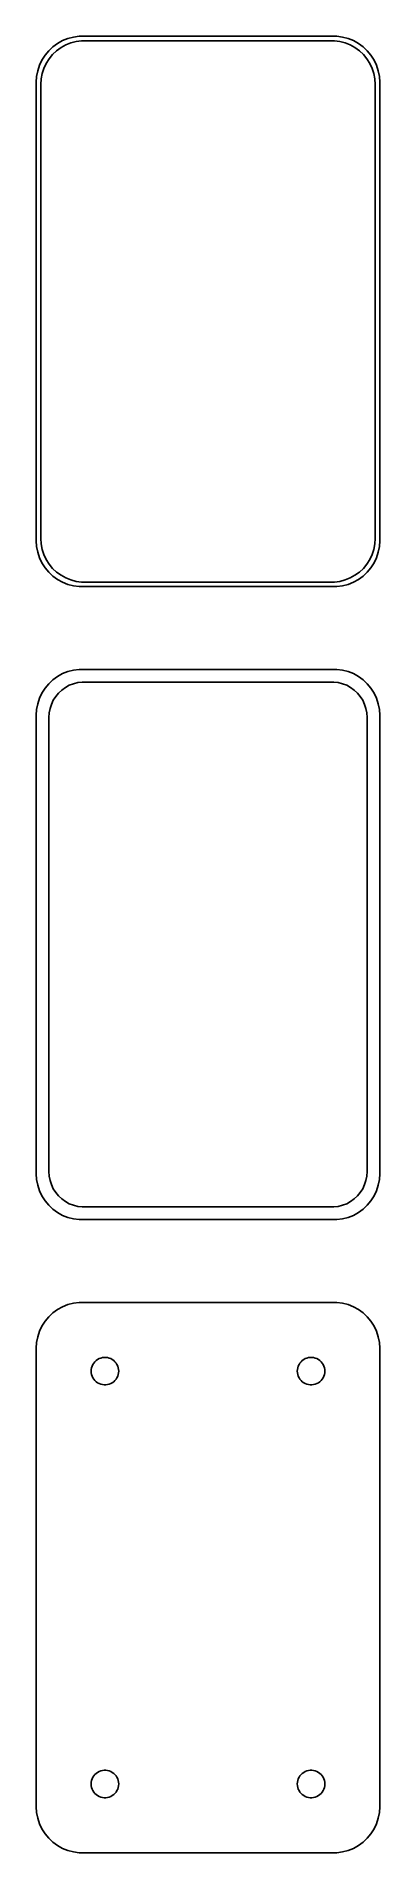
# Model space of a CAD drawing. Header units: metres. Extents: x -19 to 19, y 108 to 306.
import ezdxf

# ---------------------------------------------------------------- set-up
doc = ezdxf.new("R2010")
doc.units = ezdxf.units.M

msp = doc.modelspace()

# ---------------------------------------------------------------- linework, layer by layer
for p, q in [((-16.4291, 305.222), (-16.9371, 304.853)), ((-15.8789, 305.524), (-16.4291, 305.222)), ((-16.0452, 304.761), (-15.5224, 305.048)), ((-15.2951, 305.755), (-15.8789, 305.524)), ((-15.5224, 305.048), (-14.9678, 305.268)), ((-14.6869, 305.911), (-15.2951, 305.755)), ((-14.9678, 305.268), (-14.3901, 305.416)), ((-14.0639, 305.99), (-14.6869, 305.911)), ((-14.3901, 305.416), (-13.7982, 305.491)), ((14.0639, 305.99), (-14.0639, 305.99)), ((-13.7982, 305.491), (13.7982, 305.491)), ((13.7982, 305.491), (14.3901, 305.416)), ((14.6869, 305.911), (14.0639, 305.99)), ((14.3901, 305.416), (14.9678, 305.268)), ((15.2951, 305.755), (14.6869, 305.911)), ((14.9678, 305.268), (15.5224, 305.048)), ((15.8789, 305.524), (15.2951, 305.755)), ((15.5224, 305.048), (16.0452, 304.761)), ((16.4291, 305.222), (15.8789, 305.524)), ((16.9371, 304.853), (16.4291, 305.222)), ((-18.1315, 303.409), (-18.3989, 302.841)), ((-17.7951, 303.939), (-18.1315, 303.409)), ((-17.9164, 302.499), (-17.6624, 303.038)), ((-17.3948, 304.423), (-17.7951, 303.939)), ((-17.6624, 303.038), (-17.3428, 303.542)), ((-16.9371, 304.853), (-17.3948, 304.423)), ((-17.3428, 303.542), (-16.9626, 304.002)), ((-16.9626, 304.002), (-16.5278, 304.41)), ((-16.5278, 304.41), (-16.0452, 304.761)), ((16.0452, 304.761), (16.5278, 304.41)), ((16.5278, 304.41), (16.9626, 304.002)), ((17.3948, 304.423), (16.9371, 304.853)), ((16.9626, 304.002), (17.3428, 303.542)), ((17.3428, 303.542), (17.6624, 303.038)), ((17.7951, 303.939), (17.3948, 304.423)), ((17.6624, 303.038), (17.9164, 302.499)), ((18.1315, 303.409), (17.7951, 303.939)), ((18.3989, 302.841), (18.1315, 303.409)), ((-18.7106, 301.627), (-18.75, 301)), ((-18.75, 301), (-18.75, 251)), ((-18.5929, 302.243), (-18.7106, 301.627)), ((-18.3989, 302.841), (-18.5929, 302.243)), ((-18.25, 300.75), (-18.2125, 301.345)), ((-18.2125, 301.345), (-18.1008, 301.931)), ((-18.1008, 301.931), (-17.9164, 302.499)), ((17.9164, 302.499), (18.1008, 301.931)), ((18.1008, 301.931), (18.2125, 301.345)), ((18.2125, 301.345), (18.25, 300.75)), ((18.5929, 302.243), (18.3989, 302.841)), ((18.7106, 301.627), (18.5929, 302.243)), ((18.75, 301), (18.7106, 301.627)), ((18.75, 251), (18.75, 301)), ((-18.25, 251.25), (-18.25, 300.75)), ((18.25, 300.75), (18.25, 251.25)), ((-18.75, 251), (-18.7106, 250.373)), ((-18.7106, 250.373), (-18.5929, 249.757)), ((-18.5929, 249.757), (-18.3989, 249.159)), ((-18.2125, 250.655), (-18.25, 251.25)), ((-18.1008, 250.069), (-18.2125, 250.655)), ((-17.9164, 249.501), (-18.1008, 250.069)), ((-17.6624, 248.962), (-17.9164, 249.501)), ((17.9164, 249.501), (17.6624, 248.962)), ((18.1008, 250.069), (17.9164, 249.501)), ((18.2125, 250.655), (18.1008, 250.069)), ((18.25, 251.25), (18.2125, 250.655)), ((18.3989, 249.159), (18.5929, 249.757)), ((18.5929, 249.757), (18.7106, 250.373)), ((18.7106, 250.373), (18.75, 251)), ((-18.3989, 249.159), (-18.1315, 248.591)), ((-18.1315, 248.591), (-17.7951, 248.061)), ((-17.7951, 248.061), (-17.3948, 247.577)), ((-17.3428, 248.458), (-17.6624, 248.962)), ((-17.3948, 247.577), (-16.9371, 247.147)), ((-16.9626, 247.998), (-17.3428, 248.458)), ((-16.5278, 247.59), (-16.9626, 247.998)), ((-16.0452, 247.239), (-16.5278, 247.59)), ((16.5278, 247.59), (16.0452, 247.239)), ((16.9626, 247.998), (16.5278, 247.59)), ((16.9371, 247.147), (17.3948, 247.577)), ((17.3428, 248.458), (16.9626, 247.998)), ((17.6624, 248.962), (17.3428, 248.458)), ((17.3948, 247.577), (17.7951, 248.061)), ((17.7951, 248.061), (18.1315, 248.591)), ((18.1315, 248.591), (18.3989, 249.159)), ((-16.9371, 247.147), (-16.4291, 246.778)), ((-16.4291, 246.778), (-15.8789, 246.476)), ((-15.5224, 246.952), (-16.0452, 247.239)), ((-15.8789, 246.476), (-15.2951, 246.245)), ((-14.9678, 246.732), (-15.5224, 246.952)), ((-15.2951, 246.245), (-14.6869, 246.089)), ((-14.3901, 246.584), (-14.9678, 246.732)), ((-14.6869, 246.089), (-14.0639, 246.01)), ((-13.7982, 246.509), (-14.3901, 246.584)), ((-14.0639, 246.01), (14.0639, 246.01)), ((13.7982, 246.509), (-13.7982, 246.509)), ((14.3901, 246.584), (13.7982, 246.509)), ((14.0639, 246.01), (14.6869, 246.089)), ((14.9678, 246.732), (14.3901, 246.584)), ((14.6869, 246.089), (15.2951, 246.245)), ((15.5224, 246.952), (14.9678, 246.732)), ((15.2951, 246.245), (15.8789, 246.476)), ((16.0452, 247.239), (15.5224, 246.952)), ((15.8789, 246.476), (16.4291, 246.778)), ((16.4291, 246.778), (16.9371, 247.147)), ((-16.9371, 235.853), (-17.3948, 235.423)), ((-16.4291, 236.222), (-16.9371, 235.853)), ((-15.8789, 236.524), (-16.4291, 236.222)), ((-15.2951, 236.755), (-15.8789, 236.524)), ((-14.6869, 236.911), (-15.2951, 236.755)), ((-14.0639, 236.99), (-14.6869, 236.911)), ((-14.2251, 235.551), (-13.743, 235.612)), ((14.0639, 236.99), (-14.0639, 236.99)), ((-13.743, 235.612), (13.743, 235.612)), ((13.743, 235.612), (14.2251, 235.551)), ((14.6869, 236.911), (14.0639, 236.99)), ((15.2951, 236.755), (14.6869, 236.911)), ((15.8789, 236.524), (15.2951, 236.755)), ((16.4291, 236.222), (15.8789, 236.524)), ((16.9371, 235.853), (16.4291, 236.222)), ((17.3948, 235.423), (16.9371, 235.853)), ((-18.3989, 233.841), (-18.5929, 233.243)), ((-18.1315, 234.409), (-18.3989, 233.841)), ((-17.7951, 234.939), (-18.1315, 234.409)), ((-17.3948, 235.423), (-17.7951, 234.939)), ((-16.8908, 233.614), (-16.6305, 234.024)), ((-16.6305, 234.024), (-16.3207, 234.399)), ((-16.3207, 234.399), (-15.9665, 234.731)), ((-15.9665, 234.731), (-15.5734, 235.017)), ((-15.5734, 235.017), (-15.1475, 235.251)), ((-15.1475, 235.251), (-14.6957, 235.43)), ((-14.6957, 235.43), (-14.2251, 235.551)), ((14.2251, 235.551), (14.6957, 235.43)), ((14.6957, 235.43), (15.1475, 235.251)), ((15.1475, 235.251), (15.5734, 235.017)), ((15.5734, 235.017), (15.9665, 234.731)), ((15.9665, 234.731), (16.3207, 234.399)), ((16.3207, 234.399), (16.6305, 234.024)), ((16.6305, 234.024), (16.8908, 233.614)), ((17.7951, 234.939), (17.3948, 235.423)), ((18.1315, 234.409), (17.7951, 234.939)), ((18.3989, 233.841), (18.1315, 234.409)), ((18.5929, 233.243), (18.3989, 233.841)), ((-18.7106, 232.627), (-18.75, 232)), ((-18.75, 232), (-18.75, 182)), ((-18.5929, 233.243), (-18.7106, 232.627)), ((-17.3695, 231.75), (-17.339, 232.235)), ((-17.3695, 182.25), (-17.3695, 231.75)), ((-17.339, 232.235), (-17.2479, 232.712)), ((-17.2479, 232.712), (-17.0977, 233.174)), ((-17.0977, 233.174), (-16.8908, 233.614)), ((16.8908, 233.614), (17.0977, 233.174)), ((17.0977, 233.174), (17.2479, 232.712)), ((17.2479, 232.712), (17.339, 232.235)), ((17.339, 232.235), (17.3695, 231.75)), ((17.3695, 231.75), (17.3695, 182.25)), ((18.7106, 232.627), (18.5929, 233.243)), ((18.75, 232), (18.7106, 232.627)), ((18.75, 182), (18.75, 232)), ((-17.339, 181.765), (-17.3695, 182.25)), ((17.3695, 182.25), (17.339, 181.765)), ((-18.75, 182), (-18.7106, 181.373)), ((-18.7106, 181.373), (-18.5929, 180.757)), ((-18.5929, 180.757), (-18.3989, 180.159)), ((-17.2479, 181.288), (-17.339, 181.765)), ((-17.0977, 180.826), (-17.2479, 181.288)), ((-16.8908, 180.386), (-17.0977, 180.826)), ((-16.6305, 179.976), (-16.8908, 180.386)), ((16.8908, 180.386), (16.6305, 179.976)), ((17.0977, 180.826), (16.8908, 180.386)), ((17.2479, 181.288), (17.0977, 180.826)), ((17.339, 181.765), (17.2479, 181.288)), ((18.3989, 180.159), (18.5929, 180.757)), ((18.5929, 180.757), (18.7106, 181.373)), ((18.7106, 181.373), (18.75, 182)), ((-18.3989, 180.159), (-18.1315, 179.591)), ((-18.1315, 179.591), (-17.7951, 179.061)), ((-17.7951, 179.061), (-17.3948, 178.577)), ((-17.3948, 178.577), (-16.9371, 178.147)), ((-16.3207, 179.601), (-16.6305, 179.976)), ((-15.9665, 179.269), (-16.3207, 179.601)), ((-15.5734, 178.983), (-15.9665, 179.269)), ((-15.1475, 178.749), (-15.5734, 178.983)), ((-14.6957, 178.57), (-15.1475, 178.749)), ((-14.2251, 178.449), (-14.6957, 178.57)), ((-13.743, 178.388), (-14.2251, 178.449)), ((13.743, 178.388), (-13.743, 178.388)), ((14.2251, 178.449), (13.743, 178.388)), ((14.6957, 178.57), (14.2251, 178.449)), ((15.1475, 178.749), (14.6957, 178.57)), ((15.5734, 178.983), (15.1475, 178.749)), ((15.9665, 179.269), (15.5734, 178.983)), ((16.3207, 179.601), (15.9665, 179.269)), ((16.6305, 179.976), (16.3207, 179.601)), ((16.9371, 178.147), (17.3948, 178.577)), ((17.3948, 178.577), (17.7951, 179.061)), ((17.7951, 179.061), (18.1315, 179.591)), ((18.1315, 179.591), (18.3989, 180.159)), ((-16.9371, 178.147), (-16.4291, 177.778)), ((-16.4291, 177.778), (-15.8789, 177.476)), ((-15.8789, 177.476), (-15.2951, 177.245)), ((-15.2951, 177.245), (-14.6869, 177.089)), ((-14.6869, 177.089), (-14.0639, 177.01)), ((-14.0639, 177.01), (14.0639, 177.01)), ((14.0639, 177.01), (14.6869, 177.089)), ((14.6869, 177.089), (15.2951, 177.245)), ((15.2951, 177.245), (15.8789, 177.476)), ((15.8789, 177.476), (16.4291, 177.778)), ((16.4291, 177.778), (16.9371, 178.147)), ((-17.3948, 166.423), (-17.7951, 165.939)), ((-16.9371, 166.853), (-17.3948, 166.423)), ((-16.4291, 167.222), (-16.9371, 166.853)), ((-15.8789, 167.524), (-16.4291, 167.222)), ((-15.2951, 167.755), (-15.8789, 167.524)), ((-14.6869, 167.911), (-15.2951, 167.755)), ((-14.0639, 167.99), (-14.6869, 167.911)), ((14.0639, 167.99), (-14.0639, 167.99)), ((14.6869, 167.911), (14.0639, 167.99)), ((15.2951, 167.755), (14.6869, 167.911)), ((15.8789, 167.524), (15.2951, 167.755)), ((16.4291, 167.222), (15.8789, 167.524)), ((16.9371, 166.853), (16.4291, 167.222)), ((17.3948, 166.423), (16.9371, 166.853)), ((17.7951, 165.939), (17.3948, 166.423)), ((-18.3989, 164.841), (-18.5929, 164.243)), ((-18.1315, 165.409), (-18.3989, 164.841)), ((-17.7951, 165.939), (-18.1315, 165.409)), ((18.1315, 165.409), (17.7951, 165.939)), ((18.3989, 164.841), (18.1315, 165.409)), ((18.5929, 164.243), (18.3989, 164.841)), ((-18.7106, 163.627), (-18.75, 163)), ((-18.75, 163), (-18.75, 113)), ((-18.5929, 164.243), (-18.7106, 163.627)), ((18.7106, 163.627), (18.5929, 164.243)), ((18.75, 163), (18.7106, 163.627)), ((18.75, 113), (18.75, 163)), ((-12.75, 160.5), (-12.7382, 160.688)), ((-12.7382, 160.312), (-12.75, 160.5)), ((-12.7382, 160.688), (-12.7029, 160.873)), ((-12.7029, 160.873), (-12.6447, 161.052)), ((-12.6447, 161.052), (-12.5645, 161.223)), ((-12.5645, 161.223), (-12.4635, 161.382)), ((-12.4635, 161.382), (-12.3434, 161.527)), ((-12.3434, 161.527), (-12.2061, 161.656)), ((-12.2061, 161.656), (-12.0537, 161.766)), ((-12.0537, 161.766), (-11.8887, 161.857)), ((-11.8887, 161.857), (-11.7135, 161.927)), ((-11.7135, 161.927), (-11.5311, 161.973)), ((-11.5311, 161.973), (-11.3442, 161.997)), ((-11.3442, 161.997), (-11.1558, 161.997)), ((-11.1558, 161.997), (-10.9689, 161.973)), ((-10.9689, 161.973), (-10.7865, 161.927)), ((-10.7865, 161.927), (-10.6113, 161.857)), ((-10.6113, 161.857), (-10.4463, 161.766)), ((-10.4463, 161.766), (-10.2939, 161.656)), ((-10.2939, 161.656), (-10.1565, 161.527)), ((-10.1565, 161.527), (-10.0365, 161.382)), ((-10.0365, 161.382), (-9.93553, 161.223)), ((-9.93553, 161.223), (-9.85533, 161.052)), ((-9.85533, 161.052), (-9.79712, 160.873)), ((-9.79712, 160.873), (-9.76183, 160.688)), ((-9.76183, 160.688), (-9.75, 160.5)), ((-9.75, 160.5), (-9.76183, 160.312)), ((9.75, 160.5), (9.76183, 160.688)), ((9.76183, 160.312), (9.75, 160.5)), ((9.76183, 160.688), (9.79712, 160.873)), ((9.79712, 160.873), (9.85533, 161.052)), ((9.85533, 161.052), (9.93553, 161.223)), ((9.93553, 161.223), (10.0365, 161.382)), ((10.0365, 161.382), (10.1565, 161.527)), ((10.1565, 161.527), (10.2939, 161.656)), ((10.2939, 161.656), (10.4463, 161.766)), ((10.4463, 161.766), (10.6113, 161.857)), ((10.6113, 161.857), (10.7865, 161.927)), ((10.7865, 161.927), (10.9689, 161.973)), ((10.9689, 161.973), (11.1558, 161.997)), ((11.1558, 161.997), (11.3442, 161.997)), ((11.3442, 161.997), (11.5311, 161.973)), ((11.5311, 161.973), (11.7135, 161.927)), ((11.7135, 161.927), (11.8887, 161.857)), ((11.8887, 161.857), (12.0537, 161.766)), ((12.0537, 161.766), (12.2061, 161.656)), ((12.2061, 161.656), (12.3434, 161.527)), ((12.3434, 161.527), (12.4635, 161.382)), ((12.4635, 161.382), (12.5645, 161.223)), ((12.5645, 161.223), (12.6447, 161.052)), ((12.6447, 161.052), (12.7029, 160.873)), ((12.7029, 160.873), (12.7382, 160.688)), ((12.7382, 160.688), (12.75, 160.5)), ((12.75, 160.5), (12.7382, 160.312)), ((-12.7029, 160.127), (-12.7382, 160.312)), ((-12.6447, 159.948), (-12.7029, 160.127)), ((-12.5645, 159.777), (-12.6447, 159.948)), ((-12.4635, 159.618), (-12.5645, 159.777)), ((-12.3434, 159.473), (-12.4635, 159.618)), ((-12.2061, 159.344), (-12.3434, 159.473)), ((-12.0537, 159.234), (-12.2061, 159.344)), ((-11.8887, 159.143), (-12.0537, 159.234)), ((-11.7135, 159.073), (-11.8887, 159.143)), ((-11.5311, 159.027), (-11.7135, 159.073)), ((-11.3442, 159.003), (-11.5311, 159.027)), ((-11.1558, 159.003), (-11.3442, 159.003)), ((-10.9689, 159.027), (-11.1558, 159.003)), ((-10.7865, 159.073), (-10.9689, 159.027)), ((-10.6113, 159.143), (-10.7865, 159.073)), ((-10.4463, 159.234), (-10.6113, 159.143)), ((-10.2939, 159.344), (-10.4463, 159.234)), ((-10.1565, 159.473), (-10.2939, 159.344)), ((-10.0365, 159.618), (-10.1565, 159.473)), ((-9.93553, 159.777), (-10.0365, 159.618)), ((-9.85533, 159.948), (-9.93553, 159.777)), ((-9.79712, 160.127), (-9.85533, 159.948)), ((-9.76183, 160.312), (-9.79712, 160.127)), ((9.79712, 160.127), (9.76183, 160.312)), ((9.85533, 159.948), (9.79712, 160.127)), ((9.93553, 159.777), (9.85533, 159.948)), ((10.0365, 159.618), (9.93553, 159.777)), ((10.1565, 159.473), (10.0365, 159.618)), ((10.2939, 159.344), (10.1565, 159.473)), ((10.4463, 159.234), (10.2939, 159.344)), ((10.6113, 159.143), (10.4463, 159.234)), ((10.7865, 159.073), (10.6113, 159.143)), ((10.9689, 159.027), (10.7865, 159.073)), ((11.1558, 159.003), (10.9689, 159.027)), ((11.3442, 159.003), (11.1558, 159.003)), ((11.5311, 159.027), (11.3442, 159.003)), ((11.7135, 159.073), (11.5311, 159.027)), ((11.8887, 159.143), (11.7135, 159.073)), ((12.0537, 159.234), (11.8887, 159.143)), ((12.2061, 159.344), (12.0537, 159.234)), ((12.3434, 159.473), (12.2061, 159.344)), ((12.4635, 159.618), (12.3434, 159.473)), ((12.5645, 159.777), (12.4635, 159.618)), ((12.6447, 159.948), (12.5645, 159.777)), ((12.7029, 160.127), (12.6447, 159.948)), ((12.7382, 160.312), (12.7029, 160.127)), ((-12.0537, 116.766), (-11.8887, 116.857)), ((-11.8887, 116.857), (-11.7135, 116.927)), ((-11.7135, 116.927), (-11.5311, 116.973)), ((-11.5311, 116.973), (-11.3442, 116.997)), ((-11.3442, 116.997), (-11.1558, 116.997)), ((-11.1558, 116.997), (-10.9689, 116.973)), ((-10.9689, 116.973), (-10.7865, 116.927)), ((-10.7865, 116.927), (-10.6113, 116.857)), ((-10.6113, 116.857), (-10.4463, 116.766)), ((10.4463, 116.766), (10.6113, 116.857)), ((10.6113, 116.857), (10.7865, 116.927)), ((10.7865, 116.927), (10.9689, 116.973)), ((10.9689, 116.973), (11.1558, 116.997)), ((11.1558, 116.997), (11.3442, 116.997)), ((11.3442, 116.997), (11.5311, 116.973)), ((11.5311, 116.973), (11.7135, 116.927)), ((11.7135, 116.927), (11.8887, 116.857)), ((11.8887, 116.857), (12.0537, 116.766)), ((-12.75, 115.5), (-12.7382, 115.688)), ((-12.7382, 115.312), (-12.75, 115.5)), ((-12.7382, 115.688), (-12.7029, 115.873)), ((-12.7029, 115.127), (-12.7382, 115.312)), ((-12.7029, 115.873), (-12.6447, 116.052)), ((-12.6447, 114.948), (-12.7029, 115.127)), ((-12.6447, 116.052), (-12.5645, 116.223)), ((-12.5645, 114.777), (-12.6447, 114.948)), ((-12.5645, 116.223), (-12.4635, 116.382)), ((-12.4635, 116.382), (-12.3434, 116.527)), ((-12.3434, 116.527), (-12.2061, 116.656)), ((-12.2061, 116.656), (-12.0537, 116.766)), ((-10.4463, 116.766), (-10.2939, 116.656)), ((-10.2939, 116.656), (-10.1565, 116.527)), ((-10.1565, 116.527), (-10.0365, 116.382)), ((-10.0365, 116.382), (-9.93553, 116.223)), ((-9.93553, 116.223), (-9.85533, 116.052)), ((-9.85533, 114.948), (-9.93553, 114.777)), ((-9.85533, 116.052), (-9.79712, 115.873)), ((-9.79712, 115.127), (-9.85533, 114.948)), ((-9.79712, 115.873), (-9.76183, 115.688)), ((-9.76183, 115.312), (-9.79712, 115.127)), ((-9.76183, 115.688), (-9.75, 115.5)), ((-9.75, 115.5), (-9.76183, 115.312)), ((9.75, 115.5), (9.76183, 115.688)), ((9.76183, 115.312), (9.75, 115.5)), ((9.76183, 115.688), (9.79712, 115.873)), ((9.79712, 115.127), (9.76183, 115.312)), ((9.79712, 115.873), (9.85533, 116.052)), ((9.85533, 114.948), (9.79712, 115.127)), ((9.85533, 116.052), (9.93553, 116.223)), ((9.93553, 114.777), (9.85533, 114.948)), ((9.93553, 116.223), (10.0365, 116.382)), ((10.0365, 116.382), (10.1565, 116.527)), ((10.1565, 116.527), (10.2939, 116.656)), ((10.2939, 116.656), (10.4463, 116.766)), ((12.0537, 116.766), (12.2061, 116.656)), ((12.2061, 116.656), (12.3434, 116.527)), ((12.3434, 116.527), (12.4635, 116.382)), ((12.4635, 116.382), (12.5645, 116.223)), ((12.5645, 116.223), (12.6447, 116.052)), ((12.6447, 114.948), (12.5645, 114.777)), ((12.6447, 116.052), (12.7029, 115.873)), ((12.7029, 115.127), (12.6447, 114.948)), ((12.7029, 115.873), (12.7382, 115.688)), ((12.7382, 115.312), (12.7029, 115.127)), ((12.7382, 115.688), (12.75, 115.5)), ((12.75, 115.5), (12.7382, 115.312)), ((-18.75, 113), (-18.7106, 112.373)), ((-12.4635, 114.618), (-12.5645, 114.777)), ((-12.3434, 114.473), (-12.4635, 114.618)), ((-12.2061, 114.344), (-12.3434, 114.473)), ((-12.0537, 114.234), (-12.2061, 114.344)), ((-11.8887, 114.143), (-12.0537, 114.234)), ((-11.7135, 114.073), (-11.8887, 114.143)), ((-11.5311, 114.027), (-11.7135, 114.073)), ((-11.3442, 114.003), (-11.5311, 114.027)), ((-11.1558, 114.003), (-11.3442, 114.003)), ((-10.9689, 114.027), (-11.1558, 114.003)), ((-10.7865, 114.073), (-10.9689, 114.027)), ((-10.6113, 114.143), (-10.7865, 114.073)), ((-10.4463, 114.234), (-10.6113, 114.143)), ((-10.2939, 114.344), (-10.4463, 114.234)), ((-10.1565, 114.473), (-10.2939, 114.344)), ((-10.0365, 114.618), (-10.1565, 114.473)), ((-9.93553, 114.777), (-10.0365, 114.618)), ((10.0365, 114.618), (9.93553, 114.777)), ((10.1565, 114.473), (10.0365, 114.618)), ((10.2939, 114.344), (10.1565, 114.473)), ((10.4463, 114.234), (10.2939, 114.344)), ((10.6113, 114.143), (10.4463, 114.234)), ((10.7865, 114.073), (10.6113, 114.143)), ((10.9689, 114.027), (10.7865, 114.073)), ((11.1558, 114.003), (10.9689, 114.027)), ((11.3442, 114.003), (11.1558, 114.003)), ((11.5311, 114.027), (11.3442, 114.003)), ((11.7135, 114.073), (11.5311, 114.027)), ((11.8887, 114.143), (11.7135, 114.073)), ((12.0537, 114.234), (11.8887, 114.143)), ((12.2061, 114.344), (12.0537, 114.234)), ((12.3434, 114.473), (12.2061, 114.344)), ((12.4635, 114.618), (12.3434, 114.473)), ((12.5645, 114.777), (12.4635, 114.618)), ((18.7106, 112.373), (18.75, 113)), ((-18.7106, 112.373), (-18.5929, 111.757)), ((-18.5929, 111.757), (-18.3989, 111.159)), ((-18.3989, 111.159), (-18.1315, 110.591)), ((18.1315, 110.591), (18.3989, 111.159)), ((18.3989, 111.159), (18.5929, 111.757)), ((18.5929, 111.757), (18.7106, 112.373)), ((-18.1315, 110.591), (-17.7951, 110.061)), ((-17.7951, 110.061), (-17.3948, 109.577)), ((-17.3948, 109.577), (-16.9371, 109.147)), ((-16.9371, 109.147), (-16.4291, 108.778)), ((16.4291, 108.778), (16.9371, 109.147)), ((16.9371, 109.147), (17.3948, 109.577)), ((17.3948, 109.577), (17.7951, 110.061)), ((17.7951, 110.061), (18.1315, 110.591)), ((-16.4291, 108.778), (-15.8789, 108.476)), ((-15.8789, 108.476), (-15.2951, 108.245)), ((-15.2951, 108.245), (-14.6869, 108.089)), ((-14.6869, 108.089), (-14.0639, 108.01)), ((-14.0639, 108.01), (14.0639, 108.01)), ((14.0639, 108.01), (14.6869, 108.089)), ((14.6869, 108.089), (15.2951, 108.245)), ((15.2951, 108.245), (15.8789, 108.476)), ((15.8789, 108.476), (16.4291, 108.778))]:
    msp.add_line(p, q)

doc.saveas('drawing.dxf')
